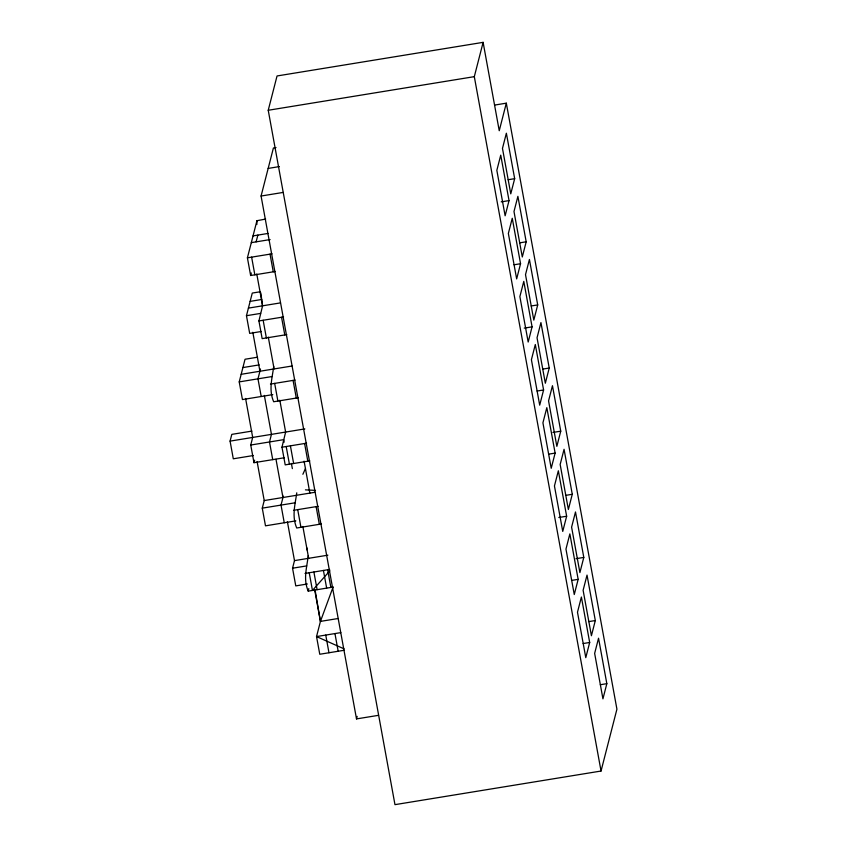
<?xml version="1.0" encoding="UTF-8"?>
<svg xmlns="http://www.w3.org/2000/svg" width="847" height="847" viewBox="0 0 847 847"><rect width="100%" height="100%" fill="white"/><g stroke="black" fill="none" stroke-linecap="round" stroke-linejoin="round"><path stroke-width="1.27" d="M256.863 224.497L256.937 220.707L265.651 219.066M286.794 334.607L262.157 338.631L258.928 320.949L262.581 305.809L260.812 292.861M298.313 397.73L273.676 401.753C268.531 389.864 272.215 378.175 273.719 366.476M309.833 460.863L285.206 464.876L281.977 447.205L285.63 432.055L279.817 400.218M321.352 523.986L296.725 527.999C291.633 516.151 295.169 504.494 296.768 492.827M332.882 587.109L308.244 591.132C302.993 579.189 306.9 567.479 308.244 555.727M308.244 591.132L308.806 588.612M506.315 103.165L616.923 709.172L601.042 771.035L394.967 804.65L268.234 110.269L277.043 75.965L483.118 42.35L499.243 130.724L506.315 103.165L494.606 105.081M378.567 715.323L356.513 718.912L261.077 196.028L273.412 147.971L276.006 147.547M275.275 271.485L250.638 275.508L247.409 257.827L256.937 220.707M256.122 241.861L257.859 235.106M250.638 275.508L251.284 272.967M261.278 331.495L249.685 333.39L246.456 315.709L252.279 293.062L260.008 291.802M272.798 394.617L242.454 399.572L239.225 381.902L245.037 359.244L257.541 357.212M253.412 455.517L233.296 458.799L230.077 441.118L231.803 434.373L251.919 431.091M260.505 368.996L257.975 378.842L261.204 396.512M284.327 457.751L253.973 462.695L250.744 445.024L252.692 437.433L245.588 398.471M253.973 462.695L254.619 460.165M295.847 520.873L265.492 525.828L262.274 508.147L264.222 500.556L257.107 461.594M282.559 494.892L282.972 497.496L281.024 505.087L284.253 522.768M307.366 583.996L295.772 585.891L292.543 568.21L294.491 560.619L287.387 521.667M333.125 586.95L320.441 621.391L316.534 636.573L319.764 654.255L344.051 650.295M601.042 771.035L474.309 76.654L483.118 42.35M356.513 718.912L357.159 716.393M509.036 200.601L505.13 215.784L496.84 170.332L500.736 155.149L509.036 200.601L501.212 201.872M514.669 178.664L510.762 193.847L502.472 148.405L506.368 133.212L514.669 178.664L508.147 179.733M520.556 263.724L516.659 278.907L508.359 233.454L512.255 218.272L520.556 263.724L514.034 264.783M526.188 241.787L522.292 256.98L513.991 211.528L517.888 196.345L526.188 241.787L519.666 242.856M532.075 326.847L528.179 342.029L519.878 296.588L523.785 281.395L532.075 326.847L524.251 328.128M537.707 304.92L533.811 320.102L525.511 274.65L529.417 259.468L537.707 304.92L531.185 305.979M543.594 389.969L539.698 405.162L531.408 359.71L535.304 344.528L543.594 389.969L537.072 391.039M549.227 368.043L545.33 383.225L537.04 337.773L540.937 322.591L549.227 368.043L542.705 369.101M555.124 453.103L551.217 468.285L542.927 422.833L546.823 407.651L555.124 453.103L548.602 454.161M560.746 431.165L556.85 446.348L548.56 400.896L552.456 385.713L560.746 431.165L552.922 432.446M566.643 516.225L562.747 531.408L554.446 485.956L558.342 470.773L566.643 516.225L558.819 517.506M572.276 494.288L568.369 509.481L560.163 464.484L564.06 449.302L572.276 494.288L565.754 495.357M578.162 579.348L574.266 594.53L565.965 549.089L569.862 533.896L578.162 579.348L571.64 580.417M583.795 557.421L579.899 572.604L571.598 527.152L575.494 511.969L583.795 557.421L575.971 558.692M589.681 642.471L585.785 657.664L577.485 612.212L581.391 597.029L589.681 642.471L583.159 643.54M595.314 620.544L591.418 635.726L583.117 590.274L587.024 575.092L595.314 620.544L588.792 621.603M606.833 683.667L602.937 698.849L594.647 653.397L598.543 638.215L606.833 683.667L600.311 684.725M302.877 474.288L305.439 468.518L304.073 461.16M329.896 570.772L312.458 590.444L309.229 572.763M268.234 110.269L474.309 76.654M268.16 168.426L279.415 166.584M261.077 196.028L283.131 192.428M253.041 235.89L268.033 233.444M251.305 242.644L270.119 239.574M247.409 257.827L272.046 253.814M250.14 301.373L261.734 299.478M248.404 308.117L280.505 302.887M246.456 315.709L260.632 313.401M258.928 320.949L283.565 316.937M242.909 367.556L259.161 364.909M241.173 374.31L292.035 366.01M239.225 381.902L272.152 376.523M270.458 384.083L295.084 380.059M230.077 441.118L304.835 428.921M250.744 445.024L283.671 439.657L284.137 442.176M281.977 447.205L306.603 443.182M264.222 500.556L315.02 492.266M262.274 508.147L295.201 502.779M293.496 510.328L318.133 506.305M294.491 560.619L327.874 555.177M292.543 568.21L306.72 565.902M305.015 573.451L329.652 569.438M314.745 590.232L320.441 621.391L338.197 618.501M340.833 632.614L316.534 636.573L344.104 648.876M315.486 490.392L305.428 489.852M291.389 463.447L292.353 468.613M270.034 254.142L273.263 271.813M281.553 317.265L284.783 334.936M293.073 380.388L296.302 398.058M304.602 443.51L307.821 461.192M316.122 506.633L319.34 524.314M327.641 569.766L330.87 587.437M305.439 468.518L309.864 493.113M323.427 570.454L326.656 588.125M334.946 633.577L338.175 651.248M325.746 635.081L328.964 652.751M313.898 572L317.117 589.681M290.405 445.829L293.634 463.5M256.768 273.962L262.581 305.809M268.287 337.085L274.1 368.932M302.855 526.463L308.668 558.311M251.623 257.139L254.852 274.82M263.152 320.261L266.371 337.942M274.672 383.395L277.89 401.065M286.191 446.517L289.42 464.188M297.71 509.64L300.939 527.31M252.819 332.289L259.934 371.251M264.338 395.411L271.453 434.373L269.505 441.965L272.723 459.635M275.995 459.286L282.972 497.496M315.116 590.243L320.441 621.391M306.995 547.998L307.408 550.582"/></g></svg>
